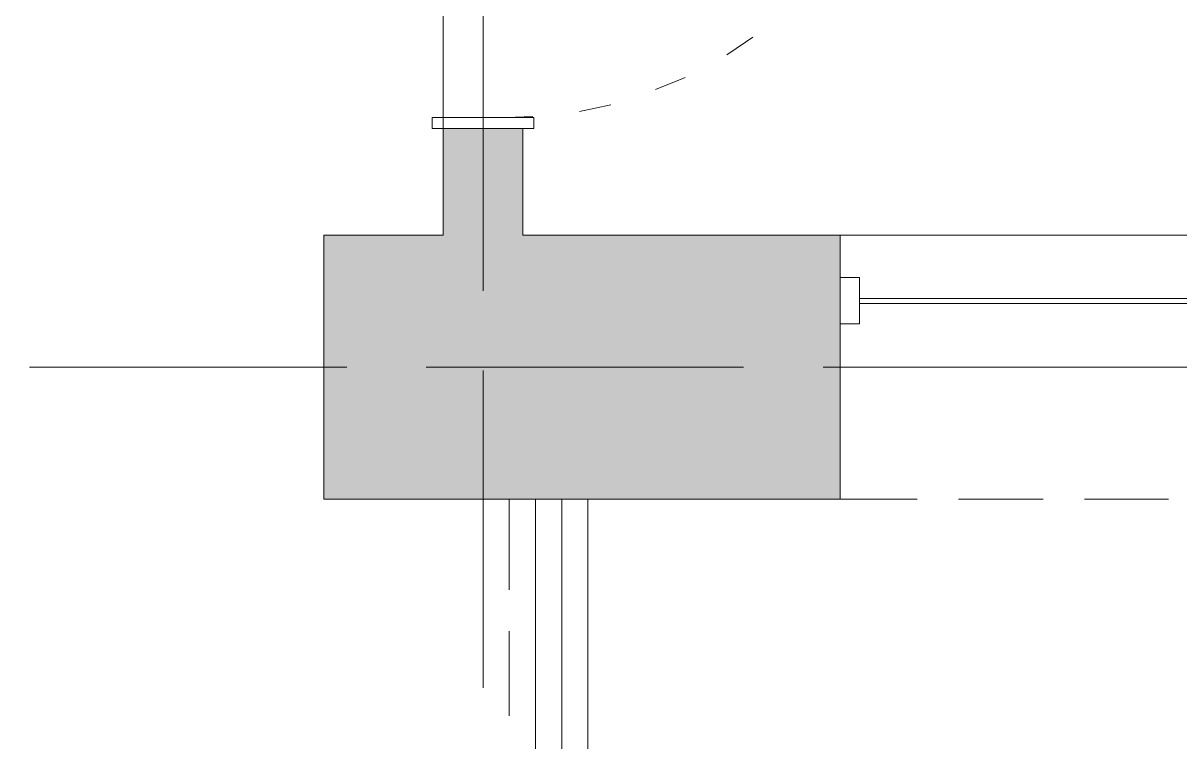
# Model space of a CAD drawing. Header units: metres. Extents: x 14 to 155, y 0 to 125.
# Drawn here: x 57.105 to 59.293, y 98.529 to 99.888 of the extents above; entities that cross this region are included whole.
import ezdxf

# ---------------------------------------------------------------- set-up
doc = ezdxf.new("R2010")
doc.units = ezdxf.units.M
doc.layers.add('PDF_Geometry', color=7, linetype='Continuous', true_color=0xc0c0c0)
doc.layers.add('PDF_Solid Fills', color=7, linetype='Continuous')

msp = doc.modelspace()

# ---------------------------------------------------------------- linework, layer by layer
at = {"layer": 'PDF_Geometry', "color": 0, "lineweight": 5}
for points in [[(54.7996, 103.2379), (52.0438, 103.2378), (52.044, 96.9869), (58.1734, 96.9871), (58.1733, 98.9875)], [(57.8996, 99.6884), (57.8996, 100.5894)]]:
    msp.add_lwpolyline(points, dxfattribs=at)
at = {"layer": 'PDF_Geometry', "color": 0, "lineweight": 0}
for points in [[(57.9748, 99.9813), (57.9748, 99.3812)], [(58.4357, 99.8277), (58.4709, 99.8517), (58.4853, 99.8613)], [(58.3012, 99.7621), (58.3524, 99.783), (58.3572, 99.7846)], [(58.1572, 99.7205), (58.2165, 99.7334)], [(58.0196, 99.7093), (58.0692, 99.7109)], [(57.1169, 99.2372), (57.7171, 99.2372)], [(57.8675, 99.2372), (58.4677, 99.2372)], [(58.6181, 99.2372), (59.2183, 99.2373)], [(57.9748, 99.2307), (57.9748, 98.6306)], [(58.0244, 98.8163), (58.0244, 98.9874)], [(58.7958, 98.9876), (58.6502, 98.9876)], [(59.0342, 98.9876), (58.8742, 98.9876)], [(59.2711, 98.9876), (59.1126, 98.9876)], [(58.0244, 98.5778), (58.0244, 98.7379)]]:
    msp.add_lwpolyline(points, dxfattribs=at)
for points in [[(58.0708, 99.6884), (57.8788, 99.6884), (57.8788, 99.7093), (58.0708, 99.7093)], [(58.6869, 99.4068), (58.6501, 99.4068), (58.6501, 99.3188), (58.687, 99.3188)], [(58.6869, 99.3572), (60.4121, 99.3573), (60.4121, 99.3669), (58.6869, 99.3668)], [(58.1237, 97.1375), (58.0741, 97.1375), (58.074, 98.9875), (58.1236, 98.9875)]]:
    msp.add_lwpolyline(points, close=True, dxfattribs=at)
at = {"layer": 'PDF_Geometry', "color": 0, "lineweight": 5}
for points in [[(58.05, 99.6884), (57.8996, 99.6884), (57.8996, 99.4868), (57.6739, 99.4868), (57.674, 98.9874), (58.6501, 98.9875), (58.6501, 99.4868), (58.05, 99.4868)], [(58.6501, 99.4869), (60.4489, 99.487), (60.4489, 99.2373), (58.6501, 99.2372)]]:
    msp.add_lwpolyline(points, close=True, dxfattribs=at)
at = {"layer": 'PDF_Solid Fills', "color": 0, "transparency": 33554559}
for points in [[(58.05, 99.6884), (57.8996, 99.6884), (58.05, 99.4868)], [(57.8996, 99.6884), (58.05, 99.4868), (57.8996, 99.4868)], [(58.6501, 99.4869), (57.6738, 99.4869), (58.6501, 98.9876)], [(57.6738, 99.4869), (58.6501, 98.9876), (57.6739, 98.9875)]]:
    msp.add_solid(points, dxfattribs=at)

doc.saveas('drawing.dxf')
